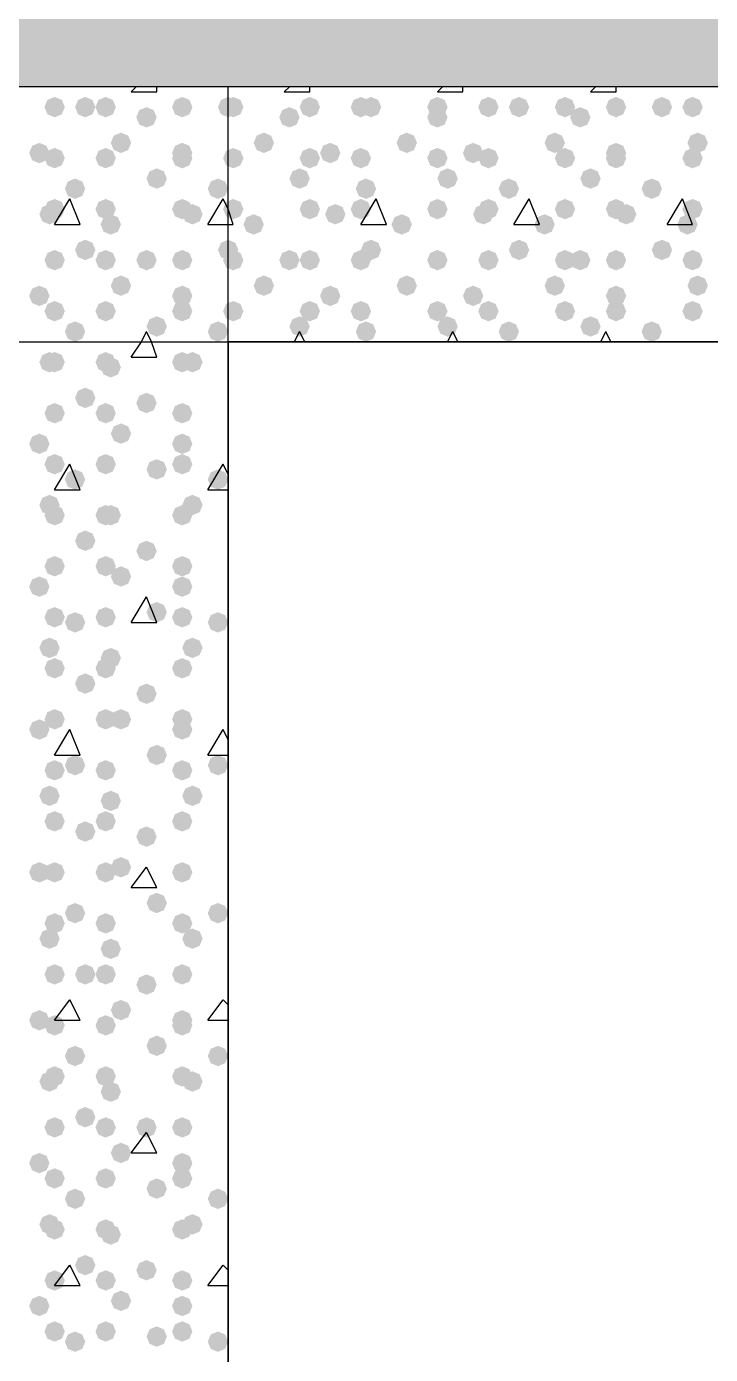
# Model space of a CAD drawing. Header units: millimetres. Extents: x 0 to 420, y 0 to 297.
# Drawn here: x 201.57 to 207.24, y 196.24 to 207.26 of the extents above; entities that cross this region are included whole.
import ezdxf

# ---------------------------------------------------------------- set-up
doc = ezdxf.new("R2010")
doc.units = ezdxf.units.MM
doc.layers.get('0').update_dxf_attribs({"linetype": 'CONTINUOUS'})

msp = doc.modelspace()

# ---------------------------------------------------------------- hatches: boundary and pattern name
at = {"true_color": 0x000008}
h = msp.add_hatch(color=0, dxfattribs=at)
h.paths.add_polyline_path([(385.826, 225.806), (39.708667, 225.806), (385.826, 206.756)], flags=0)
h.paths.add_polyline_path([(39.708667, 225.806), (385.826, 206.756), (39.708667, 206.756)], flags=0)
at = {"true_color": 0x000007}
for points in [[(201.887667, 206.586667), (201.862796, 206.526871), (201.803, 206.502), (201.743204, 206.526871), (201.718333, 206.586667), (201.743204, 206.646462), (201.803, 206.671333), (201.862796, 206.646463)], [(202.141667, 206.586667), (202.116796, 206.526871), (202.057, 206.502), (201.997204, 206.526871), (201.972333, 206.586667), (201.997204, 206.646462), (202.057, 206.671333), (202.116796, 206.646463)], [(202.311, 206.586667), (202.286129, 206.526871), (202.226333, 206.502), (202.166538, 206.526871), (202.141667, 206.586667), (202.166537, 206.646462), (202.226333, 206.671333), (202.286129, 206.646463)], [(202.946, 206.586667), (202.921129, 206.526871), (202.861333, 206.502), (202.801538, 206.526871), (202.776667, 206.586667), (202.801537, 206.646462), (202.861333, 206.671333), (202.921129, 206.646463)], [(202.649667, 206.502), (202.624796, 206.442204), (202.565, 206.417333), (202.505204, 206.442204), (202.480333, 206.502), (202.505204, 206.561796), (202.565, 206.586667), (202.624796, 206.561796)], [(201.760667, 206.205667), (201.735796, 206.145871), (201.676, 206.121), (201.616204, 206.145871), (201.591333, 206.205667), (201.616204, 206.265462), (201.676, 206.290333), (201.735796, 206.265463)], [(202.438, 206.290333), (202.413129, 206.230537), (202.353333, 206.205667), (202.293538, 206.230537), (202.268667, 206.290333), (202.293537, 206.350129), (202.353333, 206.375), (202.413129, 206.350129)], [(202.946, 206.205667), (202.921129, 206.145871), (202.861333, 206.121), (202.801538, 206.145871), (202.776667, 206.205667), (202.801537, 206.265462), (202.861333, 206.290333), (202.921129, 206.265463)], [(201.887667, 206.163333), (201.862796, 206.103537), (201.803, 206.078667), (201.743204, 206.103537), (201.718333, 206.163333), (201.743204, 206.223129), (201.803, 206.248), (201.862796, 206.223129)], [(202.311, 206.163333), (202.286129, 206.103537), (202.226333, 206.078667), (202.166538, 206.103537), (202.141667, 206.163333), (202.166537, 206.223129), (202.226333, 206.248), (202.286129, 206.223129)], [(202.946, 206.163333), (202.921129, 206.103537), (202.861333, 206.078667), (202.801538, 206.103537), (202.776667, 206.163333), (202.801537, 206.223129), (202.861333, 206.248), (202.921129, 206.223129)], [(202.734333, 205.994), (202.709463, 205.934204), (202.649667, 205.909333), (202.589871, 205.934204), (202.565, 205.994), (202.589871, 206.053796), (202.649667, 206.078667), (202.709462, 206.053796)], [(202.057, 205.909333), (202.032129, 205.849538), (201.972333, 205.824667), (201.912537, 205.849538), (201.887667, 205.909333), (201.912537, 205.969129), (201.972333, 205.994), (202.032129, 205.969129)], [(203.242333, 205.909333), (203.217462, 205.849538), (203.157667, 205.824667), (203.097871, 205.849538), (203.073, 205.909333), (203.097871, 205.969129), (203.157667, 205.994), (203.217462, 205.969129)], [(201.845333, 205.697667), (201.820462, 205.637871), (201.760667, 205.613), (201.700871, 205.637871), (201.676, 205.697667), (201.700871, 205.757462), (201.760667, 205.782333), (201.820462, 205.757463)], [(201.887667, 205.74), (201.862796, 205.680204), (201.803, 205.655333), (201.743204, 205.680204), (201.718333, 205.74), (201.743204, 205.799796), (201.803, 205.824667), (201.862796, 205.799796)], [(202.311, 205.74), (202.286129, 205.680204), (202.226333, 205.655333), (202.166538, 205.680204), (202.141667, 205.74), (202.166537, 205.799796), (202.226333, 205.824667), (202.286129, 205.799796)], [(202.946, 205.74), (202.921129, 205.680204), (202.861333, 205.655333), (202.801538, 205.680204), (202.776667, 205.74), (202.801537, 205.799796), (202.861333, 205.824667), (202.921129, 205.799796)], [(203.030667, 205.697667), (203.005796, 205.637871), (202.946, 205.613), (202.886204, 205.637871), (202.861333, 205.697667), (202.886204, 205.757462), (202.946, 205.782333), (203.005796, 205.757463)], [(202.353333, 205.613), (202.328463, 205.553204), (202.268667, 205.528333), (202.208871, 205.553204), (202.184, 205.613), (202.208871, 205.672796), (202.268667, 205.697667), (202.328462, 205.672796)], [(201.887667, 205.316667), (201.862796, 205.256871), (201.803, 205.232), (201.743204, 205.256871), (201.718333, 205.316667), (201.743204, 205.376462), (201.803, 205.401333), (201.862796, 205.376463)], [(202.141667, 205.401333), (202.116796, 205.341537), (202.057, 205.316667), (201.997204, 205.341537), (201.972333, 205.401333), (201.997204, 205.461129), (202.057, 205.486), (202.116796, 205.461129)], [(202.311, 205.316667), (202.286129, 205.256871), (202.226333, 205.232), (202.166538, 205.256871), (202.141667, 205.316667), (202.166537, 205.376462), (202.226333, 205.401333), (202.286129, 205.376463)], [(202.649667, 205.316667), (202.624796, 205.256871), (202.565, 205.232), (202.505204, 205.256871), (202.480333, 205.316667), (202.505204, 205.376462), (202.565, 205.401333), (202.624796, 205.376463)], [(202.946, 205.316667), (202.921129, 205.256871), (202.861333, 205.232), (202.801538, 205.256871), (202.776667, 205.316667), (202.801537, 205.376462), (202.861333, 205.401333), (202.921129, 205.376463)], [(202.438, 205.105), (202.413129, 205.045204), (202.353333, 205.020333), (202.293538, 205.045204), (202.268667, 205.105), (202.293537, 205.164796), (202.353333, 205.189667), (202.413129, 205.164796)], [(201.760667, 205.020333), (201.735796, 204.960537), (201.676, 204.935667), (201.616204, 204.960537), (201.591333, 205.020333), (201.616204, 205.080129), (201.676, 205.105), (201.735796, 205.080129)], [(202.946, 205.020333), (202.921129, 204.960537), (202.861333, 204.935667), (202.801538, 204.960537), (202.776667, 205.020333), (202.801537, 205.080129), (202.861333, 205.105), (202.921129, 205.080129)], [(201.887667, 204.893333), (201.862796, 204.833537), (201.803, 204.808667), (201.743204, 204.833537), (201.718333, 204.893333), (201.743204, 204.953129), (201.803, 204.978), (201.862796, 204.953129)], [(202.311, 204.893333), (202.286129, 204.833537), (202.226333, 204.808667), (202.166538, 204.833537), (202.141667, 204.893333), (202.166537, 204.953129), (202.226333, 204.978), (202.286129, 204.953129)], [(202.946, 204.893333), (202.921129, 204.833537), (202.861333, 204.808667), (202.801538, 204.833537), (202.776667, 204.893333), (202.801537, 204.953129), (202.861333, 204.978), (202.921129, 204.953129)], [(202.734333, 204.766333), (202.709463, 204.706537), (202.649667, 204.681667), (202.589871, 204.706537), (202.565, 204.766333), (202.589871, 204.826129), (202.649667, 204.851), (202.709462, 204.826129)], [(202.057, 204.724), (202.032129, 204.664204), (201.972333, 204.639333), (201.912537, 204.664204), (201.887667, 204.724), (201.912537, 204.783796), (201.972333, 204.808667), (202.032129, 204.783796)], [(203.242333, 204.724), (203.217462, 204.664204), (203.157667, 204.639333), (203.097871, 204.664204), (203.073, 204.724), (203.097871, 204.783796), (203.157667, 204.808667), (203.217462, 204.783796)]]:
    msp.add_hatch(color=0, dxfattribs=at).paths.add_polyline_path(points, flags=0)
at = {"true_color": 0x000008}
for points in [[(203.327, 206.586667), (203.302129, 206.526871), (203.242333, 206.502), (203.182538, 206.526871), (203.157667, 206.586667), (203.182537, 206.646462), (203.242333, 206.671333), (203.302129, 206.646463)], [(203.369333, 206.586667), (203.344462, 206.526871), (203.284667, 206.502), (203.224871, 206.526871), (203.2, 206.586667), (203.224871, 206.646462), (203.284667, 206.671333), (203.344462, 206.646463)], [(204.004333, 206.586667), (203.979463, 206.526871), (203.919667, 206.502), (203.859871, 206.526871), (203.835, 206.586667), (203.859871, 206.646462), (203.919667, 206.671333), (203.979462, 206.646463)], [(204.427667, 206.586667), (204.402796, 206.526871), (204.343, 206.502), (204.283204, 206.526871), (204.258333, 206.586667), (204.283204, 206.646462), (204.343, 206.671333), (204.402796, 206.646463)], [(204.512333, 206.586667), (204.487462, 206.526871), (204.427667, 206.502), (204.367871, 206.526871), (204.343, 206.586667), (204.367871, 206.646462), (204.427667, 206.671333), (204.487462, 206.646463)], [(205.062667, 206.586667), (205.037796, 206.526871), (204.978, 206.502), (204.918204, 206.526871), (204.893333, 206.586667), (204.918204, 206.646462), (204.978, 206.671333), (205.037796, 206.646463)], [(205.486, 206.586667), (205.461129, 206.526871), (205.401333, 206.502), (205.341538, 206.526871), (205.316667, 206.586667), (205.341537, 206.646462), (205.401333, 206.671333), (205.461129, 206.646463)], [(205.74, 206.586667), (205.715129, 206.526871), (205.655333, 206.502), (205.595538, 206.526871), (205.570667, 206.586667), (205.595537, 206.646462), (205.655333, 206.671333), (205.715129, 206.646463)], [(206.121, 206.586667), (206.096129, 206.526871), (206.036333, 206.502), (205.976538, 206.526871), (205.951667, 206.586667), (205.976537, 206.646462), (206.036333, 206.671333), (206.096129, 206.646463)], [(206.544333, 206.586667), (206.519463, 206.526871), (206.459667, 206.502), (206.399871, 206.526871), (206.375, 206.586667), (206.399871, 206.646462), (206.459667, 206.671333), (206.519462, 206.646463)], [(206.925333, 206.586667), (206.900462, 206.526871), (206.840667, 206.502), (206.780871, 206.526871), (206.756, 206.586667), (206.780871, 206.646462), (206.840667, 206.671333), (206.900462, 206.646463)], [(207.179333, 206.586667), (207.154462, 206.526871), (207.094667, 206.502), (207.034871, 206.526871), (207.01, 206.586667), (207.034871, 206.646462), (207.094667, 206.671333), (207.154462, 206.646463)], [(203.835, 206.502), (203.810129, 206.442204), (203.750333, 206.417333), (203.690538, 206.442204), (203.665667, 206.502), (203.690537, 206.561796), (203.750333, 206.586667), (203.810129, 206.561796)], [(205.062667, 206.502), (205.037796, 206.442204), (204.978, 206.417333), (204.918204, 206.442204), (204.893333, 206.502), (204.918204, 206.561796), (204.978, 206.586667), (205.037796, 206.561796)], [(206.248, 206.502), (206.223129, 206.442204), (206.163333, 206.417333), (206.103538, 206.442204), (206.078667, 206.502), (206.103537, 206.561796), (206.163333, 206.586667), (206.223129, 206.561796)], [(203.623333, 206.290333), (203.598462, 206.230537), (203.538667, 206.205667), (203.478871, 206.230537), (203.454, 206.290333), (203.478871, 206.350129), (203.538667, 206.375), (203.598462, 206.350129)], [(204.173667, 206.205667), (204.148796, 206.145871), (204.089, 206.121), (204.029204, 206.145871), (204.004333, 206.205667), (204.029204, 206.265462), (204.089, 206.290333), (204.148796, 206.265463)], [(204.808667, 206.290333), (204.783796, 206.230537), (204.724, 206.205667), (204.664204, 206.230537), (204.639333, 206.290333), (204.664204, 206.350129), (204.724, 206.375), (204.783796, 206.350129)], [(205.359, 206.205667), (205.334129, 206.145871), (205.274333, 206.121), (205.214538, 206.145871), (205.189667, 206.205667), (205.214537, 206.265462), (205.274333, 206.290333), (205.334129, 206.265463)], [(206.036333, 206.290333), (206.011462, 206.230537), (205.951667, 206.205667), (205.891871, 206.230537), (205.867, 206.290333), (205.891871, 206.350129), (205.951667, 206.375), (206.011462, 206.350129)], [(206.544333, 206.205667), (206.519463, 206.145871), (206.459667, 206.121), (206.399871, 206.145871), (206.375, 206.205667), (206.399871, 206.265462), (206.459667, 206.290333), (206.519462, 206.265463)], [(207.221667, 206.290333), (207.196796, 206.230537), (207.137, 206.205667), (207.077204, 206.230537), (207.052333, 206.290333), (207.077204, 206.350129), (207.137, 206.375), (207.196796, 206.350129)], [(203.369333, 206.163333), (203.344462, 206.103537), (203.284667, 206.078667), (203.224871, 206.103537), (203.2, 206.163333), (203.224871, 206.223129), (203.284667, 206.248), (203.344462, 206.223129)], [(204.004333, 206.163333), (203.979463, 206.103537), (203.919667, 206.078667), (203.859871, 206.103537), (203.835, 206.163333), (203.859871, 206.223129), (203.919667, 206.248), (203.979462, 206.223129)], [(204.427667, 206.163333), (204.402796, 206.103537), (204.343, 206.078667), (204.283204, 206.103537), (204.258333, 206.163333), (204.283204, 206.223129), (204.343, 206.248), (204.402796, 206.223129)], [(205.062667, 206.163333), (205.037796, 206.103537), (204.978, 206.078667), (204.918204, 206.103537), (204.893333, 206.163333), (204.918204, 206.223129), (204.978, 206.248), (205.037796, 206.223129)], [(205.486, 206.163333), (205.461129, 206.103537), (205.401333, 206.078667), (205.341538, 206.103537), (205.316667, 206.163333), (205.341537, 206.223129), (205.401333, 206.248), (205.461129, 206.223129)], [(206.121, 206.163333), (206.096129, 206.103537), (206.036333, 206.078667), (205.976538, 206.103537), (205.951667, 206.163333), (205.976537, 206.223129), (206.036333, 206.248), (206.096129, 206.223129)], [(206.544333, 206.163333), (206.519463, 206.103537), (206.459667, 206.078667), (206.399871, 206.103537), (206.375, 206.163333), (206.399871, 206.223129), (206.459667, 206.248), (206.519462, 206.223129)], [(207.179333, 206.163333), (207.154462, 206.103537), (207.094667, 206.078667), (207.034871, 206.103537), (207.01, 206.163333), (207.034871, 206.223129), (207.094667, 206.248), (207.154462, 206.223129)], [(203.919667, 205.994), (203.894796, 205.934204), (203.835, 205.909333), (203.775204, 205.934204), (203.750333, 205.994), (203.775204, 206.053796), (203.835, 206.078667), (203.894796, 206.053796)], [(205.147333, 205.994), (205.122462, 205.934204), (205.062667, 205.909333), (205.002871, 205.934204), (204.978, 205.994), (205.002871, 206.053796), (205.062667, 206.078667), (205.122462, 206.053796)], [(206.332667, 205.994), (206.307796, 205.934204), (206.248, 205.909333), (206.188204, 205.934204), (206.163333, 205.994), (206.188204, 206.053796), (206.248, 206.078667), (206.307796, 206.053796)], [(204.47, 205.909333), (204.445129, 205.849538), (204.385333, 205.824667), (204.325538, 205.849538), (204.300667, 205.909333), (204.325537, 205.969129), (204.385333, 205.994), (204.445129, 205.969129)], [(205.655333, 205.909333), (205.630462, 205.849538), (205.570667, 205.824667), (205.510871, 205.849538), (205.486, 205.909333), (205.510871, 205.969129), (205.570667, 205.994), (205.630462, 205.969129)], [(206.840667, 205.909333), (206.815796, 205.849538), (206.756, 205.824667), (206.696204, 205.849538), (206.671333, 205.909333), (206.696204, 205.969129), (206.756, 205.994), (206.815796, 205.969129)], [(203.369333, 205.74), (203.344462, 205.680204), (203.284667, 205.655333), (203.224871, 205.680204), (203.2, 205.74), (203.224871, 205.799796), (203.284667, 205.824667), (203.344462, 205.799796)], [(204.004333, 205.74), (203.979463, 205.680204), (203.919667, 205.655333), (203.859871, 205.680204), (203.835, 205.74), (203.859871, 205.799796), (203.919667, 205.824667), (203.979462, 205.799796)], [(204.216, 205.697667), (204.191129, 205.637871), (204.131333, 205.613), (204.071538, 205.637871), (204.046667, 205.697667), (204.071537, 205.757462), (204.131333, 205.782333), (204.191129, 205.757463)], [(204.427667, 205.74), (204.402796, 205.680204), (204.343, 205.655333), (204.283204, 205.680204), (204.258333, 205.74), (204.283204, 205.799796), (204.343, 205.824667), (204.402796, 205.799796)], [(205.062667, 205.74), (205.037796, 205.680204), (204.978, 205.655333), (204.918204, 205.680204), (204.893333, 205.74), (204.918204, 205.799796), (204.978, 205.824667), (205.037796, 205.799796)], [(205.443667, 205.697667), (205.418796, 205.637871), (205.359, 205.613), (205.299204, 205.637871), (205.274333, 205.697667), (205.299204, 205.757462), (205.359, 205.782333), (205.418796, 205.757463)], [(205.486, 205.74), (205.461129, 205.680204), (205.401333, 205.655333), (205.341538, 205.680204), (205.316667, 205.74), (205.341537, 205.799796), (205.401333, 205.824667), (205.461129, 205.799796)], [(206.121, 205.74), (206.096129, 205.680204), (206.036333, 205.655333), (205.976538, 205.680204), (205.951667, 205.74), (205.976537, 205.799796), (206.036333, 205.824667), (206.096129, 205.799796)], [(206.544333, 205.74), (206.519463, 205.680204), (206.459667, 205.655333), (206.399871, 205.680204), (206.375, 205.74), (206.399871, 205.799796), (206.459667, 205.824667), (206.519462, 205.799796)], [(206.629, 205.697667), (206.604129, 205.637871), (206.544333, 205.613), (206.484537, 205.637871), (206.459667, 205.697667), (206.484537, 205.757462), (206.544333, 205.782333), (206.604129, 205.757463)], [(207.179333, 205.74), (207.154462, 205.680204), (207.094667, 205.655333), (207.034871, 205.680204), (207.01, 205.74), (207.034871, 205.799796), (207.094667, 205.824667), (207.154462, 205.799796)], [(203.538667, 205.613), (203.513796, 205.553204), (203.454, 205.528333), (203.394204, 205.553204), (203.369333, 205.613), (203.394204, 205.672796), (203.454, 205.697667), (203.513796, 205.672796)], [(204.766333, 205.613), (204.741462, 205.553204), (204.681667, 205.528333), (204.621871, 205.553204), (204.597, 205.613), (204.621871, 205.672796), (204.681667, 205.697667), (204.741462, 205.672796)], [(205.951667, 205.613), (205.926796, 205.553204), (205.867, 205.528333), (205.807204, 205.553204), (205.782333, 205.613), (205.807204, 205.672796), (205.867, 205.697667), (205.926796, 205.672796)], [(207.137, 205.613), (207.112129, 205.553204), (207.052333, 205.528333), (206.992538, 205.553204), (206.967667, 205.613), (206.992537, 205.672796), (207.052333, 205.697667), (207.112129, 205.672796)], [(203.327, 205.401333), (203.302129, 205.341537), (203.242333, 205.316667), (203.182538, 205.341537), (203.157667, 205.401333), (203.182537, 205.461129), (203.242333, 205.486), (203.302129, 205.461129)], [(203.369333, 205.316667), (203.344462, 205.256871), (203.284667, 205.232), (203.224871, 205.256871), (203.2, 205.316667), (203.224871, 205.376462), (203.284667, 205.401333), (203.344462, 205.376463)], [(203.835, 205.316667), (203.810129, 205.256871), (203.750333, 205.232), (203.690538, 205.256871), (203.665667, 205.316667), (203.690537, 205.376462), (203.750333, 205.401333), (203.810129, 205.376463)], [(204.004333, 205.316667), (203.979463, 205.256871), (203.919667, 205.232), (203.859871, 205.256871), (203.835, 205.316667), (203.859871, 205.376462), (203.919667, 205.401333), (203.979462, 205.376463)], [(204.427667, 205.316667), (204.402796, 205.256871), (204.343, 205.232), (204.283204, 205.256871), (204.258333, 205.316667), (204.283204, 205.376462), (204.343, 205.401333), (204.402796, 205.376463)], [(204.512333, 205.401333), (204.487462, 205.341537), (204.427667, 205.316667), (204.367871, 205.341537), (204.343, 205.401333), (204.367871, 205.461129), (204.427667, 205.486), (204.487462, 205.461129)], [(205.062667, 205.316667), (205.037796, 205.256871), (204.978, 205.232), (204.918204, 205.256871), (204.893333, 205.316667), (204.918204, 205.376462), (204.978, 205.401333), (205.037796, 205.376463)], [(205.062667, 205.316667), (205.037796, 205.256871), (204.978, 205.232), (204.918204, 205.256871), (204.893333, 205.316667), (204.918204, 205.376462), (204.978, 205.401333), (205.037796, 205.376463)], [(205.486, 205.316667), (205.461129, 205.256871), (205.401333, 205.232), (205.341538, 205.256871), (205.316667, 205.316667), (205.341537, 205.376462), (205.401333, 205.401333), (205.461129, 205.376463)], [(205.74, 205.401333), (205.715129, 205.341537), (205.655333, 205.316667), (205.595538, 205.341537), (205.570667, 205.401333), (205.595537, 205.461129), (205.655333, 205.486), (205.715129, 205.461129)], [(206.121, 205.316667), (206.096129, 205.256871), (206.036333, 205.232), (205.976538, 205.256871), (205.951667, 205.316667), (205.976537, 205.376462), (206.036333, 205.401333), (206.096129, 205.376463)], [(206.248, 205.316667), (206.223129, 205.256871), (206.163333, 205.232), (206.103538, 205.256871), (206.078667, 205.316667), (206.103537, 205.376462), (206.163333, 205.401333), (206.223129, 205.376463)], [(206.544333, 205.316667), (206.519463, 205.256871), (206.459667, 205.232), (206.399871, 205.256871), (206.375, 205.316667), (206.399871, 205.376462), (206.459667, 205.401333), (206.519462, 205.376463)], [(206.925333, 205.401333), (206.900462, 205.341537), (206.840667, 205.316667), (206.780871, 205.341537), (206.756, 205.401333), (206.780871, 205.461129), (206.840667, 205.486), (206.900462, 205.461129)], [(207.179333, 205.316667), (207.154462, 205.256871), (207.094667, 205.232), (207.034871, 205.256871), (207.01, 205.316667), (207.034871, 205.376462), (207.094667, 205.401333), (207.154462, 205.376463)], [(203.623333, 205.105), (203.598462, 205.045204), (203.538667, 205.020333), (203.478871, 205.045204), (203.454, 205.105), (203.478871, 205.164796), (203.538667, 205.189667), (203.598462, 205.164796)], [(204.808667, 205.105), (204.783796, 205.045204), (204.724, 205.020333), (204.664204, 205.045204), (204.639333, 205.105), (204.664204, 205.164796), (204.724, 205.189667), (204.783796, 205.164796)], [(206.036333, 205.105), (206.011462, 205.045204), (205.951667, 205.020333), (205.891871, 205.045204), (205.867, 205.105), (205.891871, 205.164796), (205.951667, 205.189667), (206.011462, 205.164796)], [(207.221667, 205.105), (207.196796, 205.045204), (207.137, 205.020333), (207.077204, 205.045204), (207.052333, 205.105), (207.077204, 205.164796), (207.137, 205.189667), (207.196796, 205.164796)], [(204.173667, 205.020333), (204.148796, 204.960537), (204.089, 204.935667), (204.029204, 204.960537), (204.004333, 205.020333), (204.029204, 205.080129), (204.089, 205.105), (204.148796, 205.080129)], [(205.359, 205.020333), (205.334129, 204.960537), (205.274333, 204.935667), (205.214538, 204.960537), (205.189667, 205.020333), (205.214537, 205.080129), (205.274333, 205.105), (205.334129, 205.080129)], [(206.544333, 205.020333), (206.519463, 204.960537), (206.459667, 204.935667), (206.399871, 204.960537), (206.375, 205.020333), (206.399871, 205.080129), (206.459667, 205.105), (206.519462, 205.080129)], [(203.369333, 204.893333), (203.344462, 204.833537), (203.284667, 204.808667), (203.224871, 204.833537), (203.2, 204.893333), (203.224871, 204.953129), (203.284667, 204.978), (203.344462, 204.953129)], [(204.004333, 204.893333), (203.979463, 204.833537), (203.919667, 204.808667), (203.859871, 204.833537), (203.835, 204.893333), (203.859871, 204.953129), (203.919667, 204.978), (203.979462, 204.953129)], [(204.427667, 204.893333), (204.402796, 204.833537), (204.343, 204.808667), (204.283204, 204.833537), (204.258333, 204.893333), (204.283204, 204.953129), (204.343, 204.978), (204.402796, 204.953129)], [(205.062667, 204.893333), (205.037796, 204.833537), (204.978, 204.808667), (204.918204, 204.833537), (204.893333, 204.893333), (204.918204, 204.953129), (204.978, 204.978), (205.037796, 204.953129)], [(205.486, 204.893333), (205.461129, 204.833537), (205.401333, 204.808667), (205.341538, 204.833537), (205.316667, 204.893333), (205.341537, 204.953129), (205.401333, 204.978), (205.461129, 204.953129)], [(206.121, 204.893333), (206.096129, 204.833537), (206.036333, 204.808667), (205.976538, 204.833537), (205.951667, 204.893333), (205.976537, 204.953129), (206.036333, 204.978), (206.096129, 204.953129)], [(206.544333, 204.893333), (206.519463, 204.833537), (206.459667, 204.808667), (206.399871, 204.833537), (206.375, 204.893333), (206.399871, 204.953129), (206.459667, 204.978), (206.519462, 204.953129)], [(207.179333, 204.893333), (207.154462, 204.833537), (207.094667, 204.808667), (207.034871, 204.833537), (207.01, 204.893333), (207.034871, 204.953129), (207.094667, 204.978), (207.154462, 204.953129)], [(203.919667, 204.766333), (203.894796, 204.706537), (203.835, 204.681667), (203.775204, 204.706537), (203.750333, 204.766333), (203.775204, 204.826129), (203.835, 204.851), (203.894796, 204.826129)], [(205.147333, 204.766333), (205.122462, 204.706537), (205.062667, 204.681667), (205.002871, 204.706537), (204.978, 204.766333), (205.002871, 204.826129), (205.062667, 204.851), (205.122462, 204.826129)], [(206.332667, 204.766333), (206.307796, 204.706537), (206.248, 204.681667), (206.188204, 204.706537), (206.163333, 204.766333), (206.188204, 204.826129), (206.248, 204.851), (206.307796, 204.826129)], [(204.47, 204.724), (204.445129, 204.664204), (204.385333, 204.639333), (204.325538, 204.664204), (204.300667, 204.724), (204.325537, 204.783796), (204.385333, 204.808667), (204.445129, 204.783796)], [(205.655333, 204.724), (205.630462, 204.664204), (205.570667, 204.639333), (205.510871, 204.664204), (205.486, 204.724), (205.510871, 204.783796), (205.570667, 204.808667), (205.630462, 204.783796)], [(206.840667, 204.724), (206.815796, 204.664204), (206.756, 204.639333), (206.696204, 204.664204), (206.671333, 204.724), (206.696204, 204.783796), (206.756, 204.808667), (206.815796, 204.783796)], [(201.845333, 204.47), (201.820462, 204.410204), (201.760667, 204.385333), (201.700871, 204.410204), (201.676, 204.47), (201.700871, 204.529796), (201.760667, 204.554667), (201.820462, 204.529796)], [(201.887667, 204.47), (201.862796, 204.410204), (201.803, 204.385333), (201.743204, 204.410204), (201.718333, 204.47), (201.743204, 204.529796), (201.803, 204.554667), (201.862796, 204.529796)], [(202.311, 204.47), (202.286129, 204.410204), (202.226333, 204.385333), (202.166538, 204.410204), (202.141667, 204.47), (202.166537, 204.529796), (202.226333, 204.554667), (202.286129, 204.529796)], [(202.946, 204.47), (202.921129, 204.410204), (202.861333, 204.385333), (202.801538, 204.410204), (202.776667, 204.47), (202.801537, 204.529796), (202.861333, 204.554667), (202.921129, 204.529796)], [(203.030667, 204.47), (203.005796, 204.410204), (202.946, 204.385333), (202.886204, 204.410204), (202.861333, 204.47), (202.886204, 204.529796), (202.946, 204.554667), (203.005796, 204.529796)], [(202.353333, 204.427667), (202.328463, 204.367871), (202.268667, 204.343), (202.208871, 204.367871), (202.184, 204.427667), (202.208871, 204.487462), (202.268667, 204.512333), (202.328462, 204.487463)], [(202.141667, 204.173667), (202.116796, 204.113871), (202.057, 204.089), (201.997204, 204.113871), (201.972333, 204.173667), (201.997204, 204.233462), (202.057, 204.258333), (202.116796, 204.233463)], [(202.649667, 204.131333), (202.624796, 204.071537), (202.565, 204.046667), (202.505204, 204.071537), (202.480333, 204.131333), (202.505204, 204.191129), (202.565, 204.216), (202.624796, 204.191129)], [(201.887667, 204.046667), (201.862796, 203.986871), (201.803, 203.962), (201.743204, 203.986871), (201.718333, 204.046667), (201.743204, 204.106462), (201.803, 204.131333), (201.862796, 204.106463)], [(202.311, 204.046667), (202.286129, 203.986871), (202.226333, 203.962), (202.166538, 203.986871), (202.141667, 204.046667), (202.166537, 204.106462), (202.226333, 204.131333), (202.286129, 204.106463)], [(202.946, 204.046667), (202.921129, 203.986871), (202.861333, 203.962), (202.801538, 203.986871), (202.776667, 204.046667), (202.801537, 204.106462), (202.861333, 204.131333), (202.921129, 204.106463)], [(202.438, 203.877333), (202.413129, 203.817537), (202.353333, 203.792667), (202.293538, 203.817537), (202.268667, 203.877333), (202.293537, 203.937129), (202.353333, 203.962), (202.413129, 203.937129)], [(201.760667, 203.792667), (201.735796, 203.732871), (201.676, 203.708), (201.616204, 203.732871), (201.591333, 203.792667), (201.616204, 203.852462), (201.676, 203.877333), (201.735796, 203.852463)], [(202.946, 203.792667), (202.921129, 203.732871), (202.861333, 203.708), (202.801538, 203.732871), (202.776667, 203.792667), (202.801537, 203.852462), (202.861333, 203.877333), (202.921129, 203.852463)], [(201.887667, 203.623333), (201.862796, 203.563538), (201.803, 203.538667), (201.743204, 203.563538), (201.718333, 203.623333), (201.743204, 203.683129), (201.803, 203.708), (201.862796, 203.683129)], [(202.311, 203.623333), (202.286129, 203.563538), (202.226333, 203.538667), (202.166538, 203.563538), (202.141667, 203.623333), (202.166537, 203.683129), (202.226333, 203.708), (202.286129, 203.683129)], [(202.734333, 203.581), (202.709463, 203.521204), (202.649667, 203.496333), (202.589871, 203.521204), (202.565, 203.581), (202.589871, 203.640796), (202.649667, 203.665667), (202.709462, 203.640796)], [(202.946, 203.623333), (202.921129, 203.563538), (202.861333, 203.538667), (202.801538, 203.563538), (202.776667, 203.623333), (202.801537, 203.683129), (202.861333, 203.708), (202.921129, 203.683129)], [(202.057, 203.496333), (202.032129, 203.436537), (201.972333, 203.411667), (201.912537, 203.436537), (201.887667, 203.496333), (201.912537, 203.556129), (201.972333, 203.581), (202.032129, 203.556129)], [(203.242333, 203.496333), (203.217462, 203.436537), (203.157667, 203.411667), (203.097871, 203.436537), (203.073, 203.496333), (203.097871, 203.556129), (203.157667, 203.581), (203.217462, 203.556129)], [(201.845333, 203.284667), (201.820462, 203.224871), (201.760667, 203.2), (201.700871, 203.224871), (201.676, 203.284667), (201.700871, 203.344462), (201.760667, 203.369333), (201.820462, 203.344463)], [(203.030667, 203.284667), (203.005796, 203.224871), (202.946, 203.2), (202.886204, 203.224871), (202.861333, 203.284667), (202.886204, 203.344462), (202.946, 203.369333), (203.005796, 203.344463)], [(201.887667, 203.2), (201.862796, 203.140204), (201.803, 203.115333), (201.743204, 203.140204), (201.718333, 203.2), (201.743204, 203.259796), (201.803, 203.284667), (201.862796, 203.259796)], [(202.311, 203.2), (202.286129, 203.140204), (202.226333, 203.115333), (202.166538, 203.140204), (202.141667, 203.2), (202.166537, 203.259796), (202.226333, 203.284667), (202.286129, 203.259796)], [(202.353333, 203.2), (202.328463, 203.140204), (202.268667, 203.115333), (202.208871, 203.140204), (202.184, 203.2), (202.208871, 203.259796), (202.268667, 203.284667), (202.328462, 203.259796)], [(202.946, 203.2), (202.921129, 203.140204), (202.861333, 203.115333), (202.801538, 203.140204), (202.776667, 203.2), (202.801537, 203.259796), (202.861333, 203.284667), (202.921129, 203.259796)], [(202.141667, 202.988333), (202.116796, 202.928537), (202.057, 202.903667), (201.997204, 202.928537), (201.972333, 202.988333), (201.997204, 203.048129), (202.057, 203.073), (202.116796, 203.048129)], [(202.649667, 202.903667), (202.624796, 202.843871), (202.565, 202.819), (202.505204, 202.843871), (202.480333, 202.903667), (202.505204, 202.963462), (202.565, 202.988333), (202.624796, 202.963463)], [(201.887667, 202.776667), (201.862796, 202.716871), (201.803, 202.692), (201.743204, 202.716871), (201.718333, 202.776667), (201.743204, 202.836462), (201.803, 202.861333), (201.862796, 202.836463)], [(202.311, 202.776667), (202.286129, 202.716871), (202.226333, 202.692), (202.166538, 202.716871), (202.141667, 202.776667), (202.166537, 202.836462), (202.226333, 202.861333), (202.286129, 202.836463)], [(202.946, 202.776667), (202.921129, 202.716871), (202.861333, 202.692), (202.801538, 202.716871), (202.776667, 202.776667), (202.801537, 202.836462), (202.861333, 202.861333), (202.921129, 202.836463)], [(202.438, 202.692), (202.413129, 202.632204), (202.353333, 202.607333), (202.293538, 202.632204), (202.268667, 202.692), (202.293537, 202.751796), (202.353333, 202.776667), (202.413129, 202.751796)], [(201.760667, 202.607333), (201.735796, 202.547537), (201.676, 202.522667), (201.616204, 202.547537), (201.591333, 202.607333), (201.616204, 202.667129), (201.676, 202.692), (201.735796, 202.667129)], [(202.946, 202.607333), (202.921129, 202.547537), (202.861333, 202.522667), (202.801538, 202.547537), (202.776667, 202.607333), (202.801537, 202.667129), (202.861333, 202.692), (202.921129, 202.667129)], [(201.887667, 202.353333), (201.862796, 202.293537), (201.803, 202.268667), (201.743204, 202.293537), (201.718333, 202.353333), (201.743204, 202.413129), (201.803, 202.438), (201.862796, 202.413129)], [(202.311, 202.353333), (202.286129, 202.293537), (202.226333, 202.268667), (202.166538, 202.293537), (202.141667, 202.353333), (202.166537, 202.413129), (202.226333, 202.438), (202.286129, 202.413129)], [(202.734333, 202.395667), (202.709463, 202.335871), (202.649667, 202.311), (202.589871, 202.335871), (202.565, 202.395667), (202.589871, 202.455462), (202.649667, 202.480333), (202.709462, 202.455463)], [(202.946, 202.353333), (202.921129, 202.293537), (202.861333, 202.268667), (202.801538, 202.293537), (202.776667, 202.353333), (202.801537, 202.413129), (202.861333, 202.438), (202.921129, 202.413129)], [(202.057, 202.311), (202.032129, 202.251204), (201.972333, 202.226333), (201.912537, 202.251204), (201.887667, 202.311), (201.912537, 202.370796), (201.972333, 202.395667), (202.032129, 202.370796)], [(203.242333, 202.311), (203.217462, 202.251204), (203.157667, 202.226333), (203.097871, 202.251204), (203.073, 202.311), (203.097871, 202.370796), (203.157667, 202.395667), (203.217462, 202.370796)], [(201.845333, 202.099333), (201.820462, 202.039537), (201.760667, 202.014667), (201.700871, 202.039537), (201.676, 202.099333), (201.700871, 202.159129), (201.760667, 202.184), (201.820462, 202.159129)], [(202.353333, 202.014667), (202.328463, 201.954871), (202.268667, 201.93), (202.208871, 201.954871), (202.184, 202.014667), (202.208871, 202.074462), (202.268667, 202.099333), (202.328462, 202.074463)], [(203.030667, 202.099333), (203.005796, 202.039537), (202.946, 202.014667), (202.886204, 202.039537), (202.861333, 202.099333), (202.886204, 202.159129), (202.946, 202.184), (203.005796, 202.159129)], [(201.887667, 201.93), (201.862796, 201.870204), (201.803, 201.845333), (201.743204, 201.870204), (201.718333, 201.93), (201.743204, 201.989796), (201.803, 202.014667), (201.862796, 201.989796)], [(202.311, 201.93), (202.286129, 201.870204), (202.226333, 201.845333), (202.166538, 201.870204), (202.141667, 201.93), (202.166537, 201.989796), (202.226333, 202.014667), (202.286129, 201.989796)], [(202.946, 201.93), (202.921129, 201.870204), (202.861333, 201.845333), (202.801538, 201.870204), (202.776667, 201.93), (202.801537, 201.989796), (202.861333, 202.014667), (202.921129, 201.989796)], [(202.141667, 201.803), (202.116796, 201.743204), (202.057, 201.718333), (201.997204, 201.743204), (201.972333, 201.803), (201.997204, 201.862796), (202.057, 201.887667), (202.116796, 201.862796)], [(202.649667, 201.718333), (202.624796, 201.658537), (202.565, 201.633667), (202.505204, 201.658537), (202.480333, 201.718333), (202.505204, 201.778129), (202.565, 201.803), (202.624796, 201.778129)], [(201.887667, 201.506667), (201.862796, 201.446871), (201.803, 201.422), (201.743204, 201.446871), (201.718333, 201.506667), (201.743204, 201.566462), (201.803, 201.591333), (201.862796, 201.566463)], [(202.311, 201.506667), (202.286129, 201.446871), (202.226333, 201.422), (202.166538, 201.446871), (202.141667, 201.506667), (202.166537, 201.566462), (202.226333, 201.591333), (202.286129, 201.566463)], [(202.438, 201.506667), (202.413129, 201.446871), (202.353333, 201.422), (202.293538, 201.446871), (202.268667, 201.506667), (202.293537, 201.566462), (202.353333, 201.591333), (202.413129, 201.566463)], [(202.946, 201.506667), (202.921129, 201.446871), (202.861333, 201.422), (202.801538, 201.446871), (202.776667, 201.506667), (202.801537, 201.566462), (202.861333, 201.591333), (202.921129, 201.566463)], [(201.760667, 201.422), (201.735796, 201.362204), (201.676, 201.337333), (201.616204, 201.362204), (201.591333, 201.422), (201.616204, 201.481796), (201.676, 201.506667), (201.735796, 201.481796)], [(202.946, 201.422), (202.921129, 201.362204), (202.861333, 201.337333), (202.801538, 201.362204), (202.776667, 201.422), (202.801537, 201.481796), (202.861333, 201.506667), (202.921129, 201.481796)], [(202.057, 201.125667), (202.032129, 201.065871), (201.972333, 201.041), (201.912537, 201.065871), (201.887667, 201.125667), (201.912537, 201.185462), (201.972333, 201.210333), (202.032129, 201.185463)], [(202.734333, 201.210333), (202.709463, 201.150537), (202.649667, 201.125667), (202.589871, 201.150537), (202.565, 201.210333), (202.589871, 201.270129), (202.649667, 201.295), (202.709462, 201.270129)], [(203.242333, 201.125667), (203.217462, 201.065871), (203.157667, 201.041), (203.097871, 201.065871), (203.073, 201.125667), (203.097871, 201.185462), (203.157667, 201.210333), (203.217462, 201.185463)], [(201.887667, 201.083333), (201.862796, 201.023537), (201.803, 200.998667), (201.743204, 201.023537), (201.718333, 201.083333), (201.743204, 201.143129), (201.803, 201.168), (201.862796, 201.143129)], [(202.311, 201.083333), (202.286129, 201.023537), (202.226333, 200.998667), (202.166538, 201.023537), (202.141667, 201.083333), (202.166537, 201.143129), (202.226333, 201.168), (202.286129, 201.143129)], [(202.946, 201.083333), (202.921129, 201.023537), (202.861333, 200.998667), (202.801538, 201.023537), (202.776667, 201.083333), (202.801537, 201.143129), (202.861333, 201.168), (202.921129, 201.143129)], [(201.845333, 200.871667), (201.820462, 200.811871), (201.760667, 200.787), (201.700871, 200.811871), (201.676, 200.871667), (201.700871, 200.931462), (201.760667, 200.956333), (201.820462, 200.931463)], [(202.353333, 200.829333), (202.328463, 200.769537), (202.268667, 200.744667), (202.208871, 200.769537), (202.184, 200.829333), (202.208871, 200.889129), (202.268667, 200.914), (202.328462, 200.889129)], [(203.030667, 200.871667), (203.005796, 200.811871), (202.946, 200.787), (202.886204, 200.811871), (202.861333, 200.871667), (202.886204, 200.931462), (202.946, 200.956333), (203.005796, 200.931463)], [(201.887667, 200.66), (201.862796, 200.600204), (201.803, 200.575333), (201.743204, 200.600204), (201.718333, 200.66), (201.743204, 200.719796), (201.803, 200.744667), (201.862796, 200.719796)], [(202.141667, 200.575333), (202.116796, 200.515537), (202.057, 200.490667), (201.997204, 200.515537), (201.972333, 200.575333), (201.997204, 200.635129), (202.057, 200.66), (202.116796, 200.635129)], [(202.311, 200.66), (202.286129, 200.600204), (202.226333, 200.575333), (202.166538, 200.600204), (202.141667, 200.66), (202.166537, 200.719796), (202.226333, 200.744667), (202.286129, 200.719796)], [(202.946, 200.66), (202.921129, 200.600204), (202.861333, 200.575333), (202.801538, 200.600204), (202.776667, 200.66), (202.801537, 200.719796), (202.861333, 200.744667), (202.921129, 200.719796)], [(202.649667, 200.533), (202.624796, 200.473204), (202.565, 200.448333), (202.505204, 200.473204), (202.480333, 200.533), (202.505204, 200.592796), (202.565, 200.617667), (202.624796, 200.592796)], [(202.438, 200.279), (202.413129, 200.219204), (202.353333, 200.194333), (202.293538, 200.219204), (202.268667, 200.279), (202.293537, 200.338796), (202.353333, 200.363667), (202.413129, 200.338796)], [(201.760667, 200.236667), (201.735796, 200.176871), (201.676, 200.152), (201.616204, 200.176871), (201.591333, 200.236667), (201.616204, 200.296462), (201.676, 200.321333), (201.735796, 200.296463)], [(201.887667, 200.236667), (201.862796, 200.176871), (201.803, 200.152), (201.743204, 200.176871), (201.718333, 200.236667), (201.743204, 200.296462), (201.803, 200.321333), (201.862796, 200.296463)], [(202.311, 200.236667), (202.286129, 200.176871), (202.226333, 200.152), (202.166538, 200.176871), (202.141667, 200.236667), (202.166537, 200.296462), (202.226333, 200.321333), (202.286129, 200.296463)], [(202.946, 200.236667), (202.921129, 200.176871), (202.861333, 200.152), (202.801538, 200.176871), (202.776667, 200.236667), (202.801537, 200.296462), (202.861333, 200.321333), (202.921129, 200.296463)], [(202.946, 200.236667), (202.921129, 200.176871), (202.861333, 200.152), (202.801538, 200.176871), (202.776667, 200.236667), (202.801537, 200.296462), (202.861333, 200.321333), (202.921129, 200.296463)], [(202.734333, 199.982667), (202.709463, 199.922871), (202.649667, 199.898), (202.589871, 199.922871), (202.565, 199.982667), (202.589871, 200.042462), (202.649667, 200.067333), (202.709462, 200.042463)], [(201.887667, 199.813333), (201.862796, 199.753537), (201.803, 199.728667), (201.743204, 199.753537), (201.718333, 199.813333), (201.743204, 199.873129), (201.803, 199.898), (201.862796, 199.873129)], [(202.057, 199.898), (202.032129, 199.838204), (201.972333, 199.813333), (201.912537, 199.838204), (201.887667, 199.898), (201.912537, 199.957796), (201.972333, 199.982667), (202.032129, 199.957796)], [(202.311, 199.813333), (202.286129, 199.753537), (202.226333, 199.728667), (202.166538, 199.753537), (202.141667, 199.813333), (202.166537, 199.873129), (202.226333, 199.898), (202.286129, 199.873129)], [(202.946, 199.813333), (202.921129, 199.753537), (202.861333, 199.728667), (202.801538, 199.753537), (202.776667, 199.813333), (202.801537, 199.873129), (202.861333, 199.898), (202.921129, 199.873129)], [(203.242333, 199.898), (203.217462, 199.838204), (203.157667, 199.813333), (203.097871, 199.838204), (203.073, 199.898), (203.097871, 199.957796), (203.157667, 199.982667), (203.217462, 199.957796)], [(201.845333, 199.686333), (201.820462, 199.626537), (201.760667, 199.601667), (201.700871, 199.626537), (201.676, 199.686333), (201.700871, 199.746129), (201.760667, 199.771), (201.820462, 199.746129)], [(202.353333, 199.601667), (202.328463, 199.541871), (202.268667, 199.517), (202.208871, 199.541871), (202.184, 199.601667), (202.208871, 199.661462), (202.268667, 199.686333), (202.328462, 199.661463)], [(203.030667, 199.686333), (203.005796, 199.626537), (202.946, 199.601667), (202.886204, 199.626537), (202.861333, 199.686333), (202.886204, 199.746129), (202.946, 199.771), (203.005796, 199.746129)], [(201.887667, 199.39), (201.862796, 199.330204), (201.803, 199.305333), (201.743204, 199.330204), (201.718333, 199.39), (201.743204, 199.449796), (201.803, 199.474667), (201.862796, 199.449796)], [(202.141667, 199.39), (202.116796, 199.330204), (202.057, 199.305333), (201.997204, 199.330204), (201.972333, 199.39), (201.997204, 199.449796), (202.057, 199.474667), (202.116796, 199.449796)], [(202.311, 199.39), (202.286129, 199.330204), (202.226333, 199.305333), (202.166538, 199.330204), (202.141667, 199.39), (202.166537, 199.449796), (202.226333, 199.474667), (202.286129, 199.449796)], [(202.946, 199.39), (202.921129, 199.330204), (202.861333, 199.305333), (202.801538, 199.330204), (202.776667, 199.39), (202.801537, 199.449796), (202.861333, 199.474667), (202.921129, 199.449796)], [(202.649667, 199.305333), (202.624796, 199.245537), (202.565, 199.220667), (202.505204, 199.245537), (202.480333, 199.305333), (202.505204, 199.365129), (202.565, 199.39), (202.624796, 199.365129)], [(202.438, 199.093667), (202.413129, 199.033871), (202.353333, 199.009), (202.293538, 199.033871), (202.268667, 199.093667), (202.293537, 199.153462), (202.353333, 199.178333), (202.413129, 199.153463)], [(201.760667, 199.009), (201.735796, 198.949204), (201.676, 198.924333), (201.616204, 198.949204), (201.591333, 199.009), (201.616204, 199.068796), (201.676, 199.093667), (201.735796, 199.068796)], [(201.887667, 198.966667), (201.862796, 198.906871), (201.803, 198.882), (201.743204, 198.906871), (201.718333, 198.966667), (201.743204, 199.026462), (201.803, 199.051333), (201.862796, 199.026463)], [(202.311, 198.966667), (202.286129, 198.906871), (202.226333, 198.882), (202.166538, 198.906871), (202.141667, 198.966667), (202.166537, 199.026462), (202.226333, 199.051333), (202.286129, 199.026463)], [(202.946, 199.009), (202.921129, 198.949204), (202.861333, 198.924333), (202.801538, 198.949204), (202.776667, 199.009), (202.801537, 199.068796), (202.861333, 199.093667), (202.921129, 199.068796)], [(202.946, 198.966667), (202.921129, 198.906871), (202.861333, 198.882), (202.801538, 198.906871), (202.776667, 198.966667), (202.801537, 199.026462), (202.861333, 199.051333), (202.921129, 199.026463)], [(202.057, 198.712667), (202.032129, 198.652871), (201.972333, 198.628), (201.912537, 198.652871), (201.887667, 198.712667), (201.912537, 198.772462), (201.972333, 198.797333), (202.032129, 198.772463)], [(202.734333, 198.797333), (202.709463, 198.737537), (202.649667, 198.712667), (202.589871, 198.737537), (202.565, 198.797333), (202.589871, 198.857129), (202.649667, 198.882), (202.709462, 198.857129)], [(203.242333, 198.712667), (203.217462, 198.652871), (203.157667, 198.628), (203.097871, 198.652871), (203.073, 198.712667), (203.097871, 198.772462), (203.157667, 198.797333), (203.217462, 198.772463)], [(201.845333, 198.501), (201.820462, 198.441204), (201.760667, 198.416333), (201.700871, 198.441204), (201.676, 198.501), (201.700871, 198.560796), (201.760667, 198.585667), (201.820462, 198.560796)], [(201.887667, 198.543333), (201.862796, 198.483537), (201.803, 198.458667), (201.743204, 198.483537), (201.718333, 198.543333), (201.743204, 198.603129), (201.803, 198.628), (201.862796, 198.603129)], [(202.311, 198.543333), (202.286129, 198.483537), (202.226333, 198.458667), (202.166538, 198.483537), (202.141667, 198.543333), (202.166537, 198.603129), (202.226333, 198.628), (202.286129, 198.603129)], [(202.946, 198.543333), (202.921129, 198.483537), (202.861333, 198.458667), (202.801538, 198.483537), (202.776667, 198.543333), (202.801537, 198.603129), (202.861333, 198.628), (202.921129, 198.603129)], [(203.030667, 198.501), (203.005796, 198.441204), (202.946, 198.416333), (202.886204, 198.441204), (202.861333, 198.501), (202.886204, 198.560796), (202.946, 198.585667), (203.005796, 198.560796)], [(202.353333, 198.416333), (202.328463, 198.356537), (202.268667, 198.331667), (202.208871, 198.356537), (202.184, 198.416333), (202.208871, 198.476129), (202.268667, 198.501), (202.328462, 198.476129)], [(202.141667, 198.204667), (202.116796, 198.144871), (202.057, 198.12), (201.997204, 198.144871), (201.972333, 198.204667), (201.997204, 198.264462), (202.057, 198.289333), (202.116796, 198.264463)], [(201.887667, 198.12), (201.862796, 198.060204), (201.803, 198.035333), (201.743204, 198.060204), (201.718333, 198.12), (201.743204, 198.179796), (201.803, 198.204667), (201.862796, 198.179796)], [(202.311, 198.12), (202.286129, 198.060204), (202.226333, 198.035333), (202.166538, 198.060204), (202.141667, 198.12), (202.166537, 198.179796), (202.226333, 198.204667), (202.286129, 198.179796)], [(202.649667, 198.12), (202.624796, 198.060204), (202.565, 198.035333), (202.505204, 198.060204), (202.480333, 198.12), (202.505204, 198.179796), (202.565, 198.204667), (202.624796, 198.179796)], [(202.946, 198.12), (202.921129, 198.060204), (202.861333, 198.035333), (202.801538, 198.060204), (202.776667, 198.12), (202.801537, 198.179796), (202.861333, 198.204667), (202.921129, 198.179796)], [(201.760667, 197.823667), (201.735796, 197.763871), (201.676, 197.739), (201.616204, 197.763871), (201.591333, 197.823667), (201.616204, 197.883462), (201.676, 197.908333), (201.735796, 197.883463)], [(202.438, 197.908333), (202.413129, 197.848537), (202.353333, 197.823667), (202.293538, 197.848537), (202.268667, 197.908333), (202.293537, 197.968129), (202.353333, 197.993), (202.413129, 197.968129)], [(202.946, 197.823667), (202.921129, 197.763871), (202.861333, 197.739), (202.801538, 197.763871), (202.776667, 197.823667), (202.801537, 197.883462), (202.861333, 197.908333), (202.921129, 197.883463)], [(201.887667, 197.696667), (201.862796, 197.636871), (201.803, 197.612), (201.743204, 197.636871), (201.718333, 197.696667), (201.743204, 197.756462), (201.803, 197.781333), (201.862796, 197.756463)], [(202.311, 197.696667), (202.286129, 197.636871), (202.226333, 197.612), (202.166538, 197.636871), (202.141667, 197.696667), (202.166537, 197.756462), (202.226333, 197.781333), (202.286129, 197.756463)], [(202.734333, 197.612), (202.709463, 197.552204), (202.649667, 197.527333), (202.589871, 197.552204), (202.565, 197.612), (202.589871, 197.671796), (202.649667, 197.696667), (202.709462, 197.671796)], [(202.946, 197.696667), (202.921129, 197.636871), (202.861333, 197.612), (202.801538, 197.636871), (202.776667, 197.696667), (202.801537, 197.756462), (202.861333, 197.781333), (202.921129, 197.756463)], [(202.057, 197.527333), (202.032129, 197.467537), (201.972333, 197.442667), (201.912537, 197.467537), (201.887667, 197.527333), (201.912537, 197.587129), (201.972333, 197.612), (202.032129, 197.587129)], [(203.242333, 197.527333), (203.217462, 197.467537), (203.157667, 197.442667), (203.097871, 197.467537), (203.073, 197.527333), (203.097871, 197.587129), (203.157667, 197.612), (203.217462, 197.587129)], [(201.845333, 197.315667), (201.820462, 197.255871), (201.760667, 197.231), (201.700871, 197.255871), (201.676, 197.315667), (201.700871, 197.375462), (201.760667, 197.400333), (201.820462, 197.375463)], [(201.887667, 197.273333), (201.862796, 197.213537), (201.803, 197.188667), (201.743204, 197.213537), (201.718333, 197.273333), (201.743204, 197.333129), (201.803, 197.358), (201.862796, 197.333129)], [(202.311, 197.273333), (202.286129, 197.213537), (202.226333, 197.188667), (202.166538, 197.213537), (202.141667, 197.273333), (202.166537, 197.333129), (202.226333, 197.358), (202.286129, 197.333129)], [(202.946, 197.273333), (202.921129, 197.213537), (202.861333, 197.188667), (202.801538, 197.213537), (202.776667, 197.273333), (202.801537, 197.333129), (202.861333, 197.358), (202.921129, 197.333129)], [(203.030667, 197.315667), (203.005796, 197.255871), (202.946, 197.231), (202.886204, 197.255871), (202.861333, 197.315667), (202.886204, 197.375462), (202.946, 197.400333), (203.005796, 197.375463)], [(202.353333, 197.231), (202.328463, 197.171204), (202.268667, 197.146333), (202.208871, 197.171204), (202.184, 197.231), (202.208871, 197.290796), (202.268667, 197.315667), (202.328462, 197.290796)], [(202.141667, 196.977), (202.116796, 196.917204), (202.057, 196.892333), (201.997204, 196.917204), (201.972333, 196.977), (201.997204, 197.036796), (202.057, 197.061667), (202.116796, 197.036796)], [(201.887667, 196.85), (201.862796, 196.790204), (201.803, 196.765333), (201.743204, 196.790204), (201.718333, 196.85), (201.743204, 196.909796), (201.803, 196.934667), (201.862796, 196.909796)], [(202.311, 196.85), (202.286129, 196.790204), (202.226333, 196.765333), (202.166538, 196.790204), (202.141667, 196.85), (202.166537, 196.909796), (202.226333, 196.934667), (202.286129, 196.909796)], [(202.649667, 196.934667), (202.624796, 196.874871), (202.565, 196.85), (202.505204, 196.874871), (202.480333, 196.934667), (202.505204, 196.994462), (202.565, 197.019333), (202.624796, 196.994463)], [(202.946, 196.85), (202.921129, 196.790204), (202.861333, 196.765333), (202.801538, 196.790204), (202.776667, 196.85), (202.801537, 196.909796), (202.861333, 196.934667), (202.921129, 196.909796)], [(201.760667, 196.638333), (201.735796, 196.578537), (201.676, 196.553667), (201.616204, 196.578537), (201.591333, 196.638333), (201.616204, 196.698129), (201.676, 196.723), (201.735796, 196.698129)], [(202.438, 196.680667), (202.413129, 196.620871), (202.353333, 196.596), (202.293538, 196.620871), (202.268667, 196.680667), (202.293537, 196.740462), (202.353333, 196.765333), (202.413129, 196.740463)], [(202.946, 196.638333), (202.921129, 196.578537), (202.861333, 196.553667), (202.801538, 196.578537), (202.776667, 196.638333), (202.801537, 196.698129), (202.861333, 196.723), (202.921129, 196.698129)], [(201.887667, 196.426667), (201.862796, 196.366871), (201.803, 196.342), (201.743204, 196.366871), (201.718333, 196.426667), (201.743204, 196.486462), (201.803, 196.511333), (201.862796, 196.486463)], [(202.311, 196.426667), (202.286129, 196.366871), (202.226333, 196.342), (202.166538, 196.366871), (202.141667, 196.426667), (202.166537, 196.486462), (202.226333, 196.511333), (202.286129, 196.486463)], [(202.946, 196.426667), (202.921129, 196.366871), (202.861333, 196.342), (202.801538, 196.366871), (202.776667, 196.426667), (202.801537, 196.486462), (202.861333, 196.511333), (202.921129, 196.486463)], [(202.057, 196.342), (202.032129, 196.282204), (201.972333, 196.257333), (201.912537, 196.282204), (201.887667, 196.342), (201.912537, 196.401796), (201.972333, 196.426667), (202.032129, 196.401796)], [(202.734333, 196.384333), (202.709463, 196.324537), (202.649667, 196.299667), (202.589871, 196.324537), (202.565, 196.384333), (202.589871, 196.444129), (202.649667, 196.469), (202.709462, 196.444129)], [(203.242333, 196.342), (203.217462, 196.282204), (203.157667, 196.257333), (203.097871, 196.282204), (203.073, 196.342), (203.097871, 196.401796), (203.157667, 196.426667), (203.217462, 196.401796)]]:
    msp.add_hatch(color=0, dxfattribs=at).paths.add_polyline_path(points, flags=0)

# ---------------------------------------------------------------- linework, layer by layer
at = {"color": 0, "true_color": 0x000008}
msp.add_lwpolyline([(39.708667, 225.806), (385.826, 206.756), (39.708667, 206.756)], close=True, dxfattribs=at)
at = {"color": 0, "true_color": 0x000007}
for points in [[(38.650333, 185.547), (38.650333, 162.263667), (386.884333, 162.263667), (386.884333, 185.547), (224.409, 185.547), (224.409, 206.756), (201.125667, 206.756), (201.125667, 185.547)], [(38.650333, 185.547), (38.650333, 162.263667), (386.884333, 162.263667), (386.884333, 185.547), (224.409, 185.547), (224.409, 206.756), (201.125667, 206.756), (201.125667, 185.547)], [(201.125667, 206.756), (201.125667, 204.639333), (203.242333, 204.639333), (203.242333, 206.756)]]:
    msp.add_lwpolyline(points, close=True, dxfattribs=at)
for points in [[(202.438, 206.713667), (202.480333, 206.756)], [(202.649667, 206.713667), (202.649667, 206.756)], [(222.292333, 206.756), (203.242333, 206.756)], [(202.438, 206.713667), (202.649667, 206.713667)], [(201.803, 205.613), (201.93, 205.824667)], [(202.014667, 205.613), (201.93, 205.824667)], [(203.073, 205.613), (203.2, 205.824667)], [(203.242333, 205.74), (203.2, 205.824667)], [(201.803, 205.613), (202.014667, 205.613)], [(203.073, 205.613), (203.242333, 205.613)], [(202.522667, 204.639333), (202.565, 204.724)], [(202.607333, 204.639333), (202.565, 204.724)], [(203.242333, 185.547), (203.242333, 204.639333)], [(203.242333, 204.639333), (222.292333, 204.639333)]]:
    msp.add_lwpolyline(points, dxfattribs=at)
at = {"color": 0, "true_color": 0x000008}
for points in [[(203.708, 206.713667), (203.750333, 206.756)], [(203.919667, 206.713667), (203.919667, 206.756)], [(204.978, 206.713667), (205.020333, 206.756)], [(205.189667, 206.713667), (205.189667, 206.756)], [(206.248, 206.713667), (206.290333, 206.756)], [(206.459667, 206.713667), (206.459667, 206.756)], [(203.708, 206.713667), (203.919667, 206.713667)], [(204.978, 206.713667), (205.189667, 206.713667)], [(206.248, 206.713667), (206.459667, 206.713667)], [(203.284667, 205.613), (203.242333, 205.74)], [(204.343, 205.613), (204.47, 205.824667)], [(204.554667, 205.613), (204.47, 205.824667)], [(205.613, 205.613), (205.74, 205.824667)], [(205.824667, 205.613), (205.74, 205.824667)], [(206.883, 205.613), (207.01, 205.824667)], [(207.094667, 205.613), (207.01, 205.824667)], [(203.242333, 205.613), (203.284667, 205.613)], [(204.343, 205.613), (204.554667, 205.613)], [(205.613, 205.613), (205.824667, 205.613)], [(206.883, 205.613), (207.094667, 205.613)], [(202.438, 204.512333), (202.522667, 204.639333)], [(202.649667, 204.512333), (202.607333, 204.639333)], [(203.792667, 204.639333), (203.835, 204.724)], [(203.877333, 204.639333), (203.835, 204.724)], [(205.062667, 204.639333), (205.105, 204.724)], [(205.147333, 204.639333), (205.105, 204.724)], [(206.332667, 204.639333), (206.375, 204.724)], [(206.417333, 204.639333), (206.375, 204.724)], [(202.438, 204.512333), (202.649667, 204.512333)], [(201.803, 203.411667), (201.93, 203.623333)], [(202.014667, 203.411667), (201.93, 203.623333)], [(203.073, 203.411667), (203.2, 203.623333)], [(203.242333, 203.538667), (203.2, 203.623333)], [(201.803, 203.411667), (202.014667, 203.411667)], [(203.073, 203.411667), (203.242333, 203.411667)], [(202.438, 202.311), (202.565, 202.522667)], [(202.649667, 202.311), (202.565, 202.522667)], [(202.438, 202.311), (202.649667, 202.311)], [(201.803, 201.210333), (201.93, 201.422)], [(202.014667, 201.210333), (201.93, 201.422)], [(203.073, 201.210333), (203.2, 201.422)], [(203.242333, 201.337333), (203.2, 201.422)], [(201.803, 201.210333), (202.014667, 201.210333)], [(203.073, 201.210333), (203.242333, 201.210333)], [(202.438, 200.109667), (202.565, 200.279)], [(202.649667, 200.109667), (202.565, 200.279)], [(202.438, 200.109667), (202.649667, 200.109667)], [(201.803, 199.009), (201.93, 199.178333)], [(202.014667, 199.009), (201.93, 199.178333)], [(203.073, 199.009), (203.2, 199.178333)], [(203.242333, 199.136), (203.2, 199.178333)], [(201.803, 199.009), (202.014667, 199.009)], [(203.073, 199.009), (203.242333, 199.009)], [(202.438, 197.908333), (202.565, 198.077667)], [(202.649667, 197.908333), (202.565, 198.077667)], [(202.438, 197.908333), (202.649667, 197.908333)], [(201.803, 196.807667), (201.93, 196.977)], [(202.014667, 196.807667), (201.93, 196.977)], [(203.073, 196.807667), (203.2, 196.977)], [(203.242333, 196.934667), (203.2, 196.977)], [(201.803, 196.807667), (202.014667, 196.807667)], [(203.073, 196.807667), (203.242333, 196.807667)]]:
    msp.add_lwpolyline(points, dxfattribs=at)
at = {"color": 0, "true_color": 0x0000fd}
msp.add_lwpolyline([(40.767, 164.380333), (384.767667, 164.380333), (384.767667, 183.430333), (222.292333, 183.430333), (222.292333, 204.639333), (203.242333, 204.639333), (203.242333, 183.430333), (40.767, 183.430333)], close=True, dxfattribs=at)

doc.saveas('drawing.dxf')
